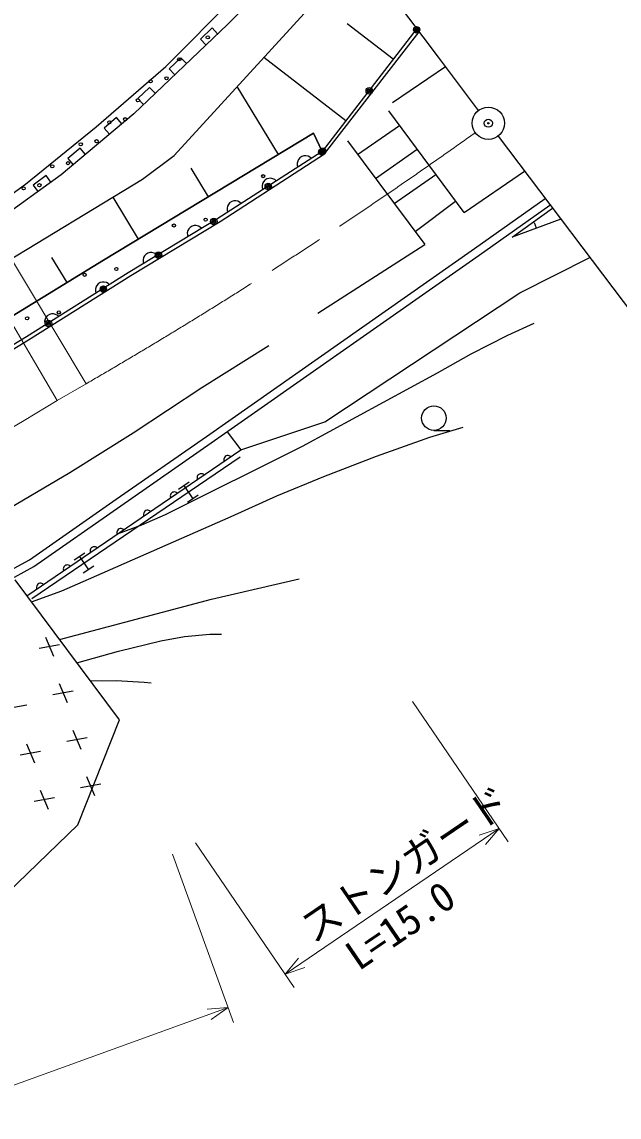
# Model space of a CAD drawing. Units: millimetres, scale not verified. Extents: x 40000 to 680000, y 20000 to 380000.
# Drawn here: x 326690 to 363711, y 249795 to 317691 of the extents above; entities that cross this region are included whole.
import ezdxf
from ezdxf.enums import TextEntityAlignment as Align

# ---------------------------------------------------------------- set-up
doc = ezdxf.new("R2010")
doc.units = ezdxf.units.MM
doc.header["$LTSCALE"] = 1000
doc.header["$PDMODE"] = 32
doc.header["$PDSIZE"] = 500
doc.linetypes.add('CHAIN', pattern=[18.5, 12, -1.5, 3.5, -1.5])
for name, color, linetype, lineweight in [('S-BGD', 7, 'Continuous', 25), ('S-BMK', 2, 'CHAIN', 13), ('S-BMK-OTRS', 5, 'Continuous', 25), ('S-BMK-SRVR', 3, 'Continuous', 25), ('S-STR-HTXT', 7, 'Continuous', 13), ('S-STR-STRC', 7, 'Continuous', 25)]:
    doc.layers.add(name, color=color, linetype=linetype, lineweight=lineweight)
doc.layers.add('S-OTRS', color=6, linetype='Continuous')
doc.styles.add('ＭＳ ゴシック', font='')
doc.styles.get('ＭＳ ゴシック').set_extended_font_data('MS Gothic')

msp = doc.modelspace()

# ---------------------------------------------------------------- linework, layer by layer
at = {"layer": 'S-BGD'}
for p, q in [((345970, 324176), (339431, 317531)), ((335608, 314926), (341279, 320639)), ((336128, 309411), (346608, 320868)), ((339431, 317531), (333625, 311998)), ((338480, 317315), (337756, 316626)), ((338825, 316954), (338480, 317315)), ((351176, 317281), (345303, 309659)), ((345442, 309502), (351319, 317083)), ((349708, 315375), (346848, 317578)), ((337756, 316626), (338101, 316264)), ((336545, 315471), (335821, 314781)), ((336890, 315109), (336545, 315471)), ((346771, 311564), (341683, 315484)), ((331287, 311192), (335608, 314926)), ((335821, 314781), (336166, 314419)), ((349655, 312692), (352959, 314916)), ((342595, 309472), (340043, 313690)), ((334609, 313626), (333886, 312937)), ((334954, 313265), (334609, 313626)), ((333886, 312937), (334231, 312575)), ((333625, 311998), (329124, 308211)), ((332560, 311755), (331795, 311111)), ((332882, 311373), (332560, 311755)), ((354109, 305872), (349427, 312170)), ((326921, 307638), (331287, 311192)), ((331795, 311111), (332117, 310729)), ((347504, 309473), (350093, 311274)), ((331757, 302912), (344763, 310784)), ((344763, 310784), (331757, 302912)), ((344763, 310784), (345303, 309659)), ((345303, 309659), (344763, 310784)), ((346880, 310310), (351660, 303898)), ((330310, 309862), (329545, 309218)), ((330632, 309479), (330310, 309862)), ((345300, 309655), (338774, 305471)), ((348609, 307992), (351191, 309797)), ((329545, 309218), (329867, 308835)), ((334159, 307935), (336128, 309411)), ((338973, 305321), (345441, 309505)), ((343787, 309065), (343757, 308927)), ((343757, 308927), (343761, 308810)), ((343839, 309169), (343787, 309065)), ((343918, 309268), (343839, 309169)), ((344053, 309354), (343918, 309268)), ((344176, 309385), (344053, 309354)), ((344292, 309389), (344176, 309385)), ((344430, 309358), (344292, 309389)), ((344535, 309307), (344430, 309358)), ((344633, 309227), (344535, 309307)), ((338260, 306848), (337191, 308615)), ((343761, 308810), (343792, 308688)), ((321836, 303950), (326921, 307638)), ((329124, 308211), (322868, 303712)), ((323963, 301750), (334159, 307935)), ((328195, 308159), (327384, 307575)), ((327384, 307575), (327675, 307169)), ((328487, 307753), (328195, 308159)), ((341612, 307670), (341582, 307532)), ((341664, 307775), (341612, 307670)), ((341743, 307873), (341664, 307775)), ((341878, 307960), (341743, 307873)), ((342000, 307991), (341878, 307960)), ((342117, 307994), (342000, 307991)), ((342255, 307964), (342117, 307994)), ((342360, 307912), (342255, 307964)), ((342458, 307833), (342360, 307912)), ((349763, 306442), (352348, 308241)), ((341582, 307532), (341585, 307416)), ((341585, 307416), (341616, 307293)), ((333924, 304224), (332345, 306834)), ((339437, 306276), (339407, 306138)), ((339489, 306380), (339437, 306276)), ((339568, 306479), (339489, 306380)), ((339703, 306565), (339568, 306479)), ((339825, 306596), (339703, 306565)), ((339942, 306600), (339825, 306596)), ((340080, 306570), (339942, 306600)), ((340184, 306518), (340080, 306570)), ((340283, 306438), (340184, 306518)), ((351063, 304699), (353579, 306585)), ((354753, 303638), (359128, 306745)), ((355042, 303231), (359417, 306337)), ((339407, 306138), (339410, 306021)), ((339410, 306021), (339441, 305899)), ((357081, 304343), (359578, 306149)), ((338774, 305471), (333280, 302125)), ((333443, 301962), (338973, 305321)), ((337032, 304855), (336978, 304752)), ((337114, 304952), (337032, 304855)), ((337251, 305035), (337114, 304952)), ((337374, 305063), (337251, 305035)), ((337490, 305064), (337374, 305063)), ((337628, 305031), (337490, 305064)), ((337731, 304976), (337628, 305031)), ((337828, 304895), (337731, 304976)), ((360095, 305465), (357081, 304343)), ((358588, 304904), (358468, 305227)), ((336978, 304752), (336945, 304615)), ((336945, 304615), (336946, 304498)), ((336946, 304498), (336974, 304375)), ((338136, 291997), (354753, 303638)), ((322711, 297380), (331757, 302912)), ((331757, 302912), (322711, 297380)), ((329495, 301529), (328538, 303094)), ((334231, 303079), (334198, 302941)), ((334198, 302941), (334199, 302825)), ((334199, 302825), (334227, 302702)), ((334285, 303182), (334231, 303079)), ((334367, 303279), (334285, 303182)), ((334504, 303362), (334367, 303279)), ((334627, 303390), (334504, 303362)), ((334744, 303391), (334627, 303390)), ((334881, 303357), (334744, 303391)), ((334984, 303303), (334881, 303357)), ((335081, 303222), (334984, 303303)), ((338423, 291587), (355042, 303231)), ((357556, 300892), (361888, 303091)), ((333280, 302125), (326980, 298167)), ((327091, 297979), (333443, 301962)), ((331550, 301533), (331414, 301448)), ((331672, 301563), (331550, 301533)), ((331789, 301566), (331672, 301563)), ((331927, 301534), (331789, 301566)), ((332031, 301482), (331927, 301534)), ((332128, 301401), (332031, 301482)), ((331281, 301247), (331250, 301109)), ((331250, 301109), (331252, 300992)), ((331252, 300992), (331282, 300870)), ((331334, 301351), (331281, 301247)), ((331414, 301448), (331334, 301351)), ((345475, 292892), (357556, 300892)), ((328264, 299469), (328183, 299372)), ((328399, 299554), (328264, 299469)), ((328522, 299584), (328399, 299554)), ((328639, 299587), (328522, 299584)), ((328776, 299555), (328639, 299587)), ((328880, 299502), (328776, 299555)), ((328978, 299422), (328880, 299502)), ((328131, 299268), (328099, 299130)), ((328099, 299130), (328102, 299013)), ((328102, 299013), (328132, 298890)), ((328183, 299372), (328131, 299268)), ((326980, 298167), (321219, 294658)), ((321374, 294516), (327091, 297979)), ((340266, 291165), (345475, 292892)), ((332541, 288096), (338136, 291997)), ((339423, 292287), (340266, 291165)), ((352227, 292367), (353227, 292367)), ((332827, 287686), (338423, 291587)), ((326997, 282112), (340262, 291160)), ((327313, 281953), (340228, 290725)), ((339219, 290642), (339206, 290573)), ((339244, 290695), (339219, 290642)), ((339282, 290746), (339244, 290695)), ((339348, 290791), (339282, 290746)), ((339409, 290808), (339348, 290791)), ((339467, 290811), (339409, 290808)), ((339536, 290798), (339467, 290811)), ((339589, 290774), (339536, 290798)), ((339640, 290736), (339589, 290774)), ((339206, 290573), (339209, 290515)), ((339209, 290515), (339227, 290454)), ((337561, 289511), (337548, 289442)), ((337548, 289442), (337551, 289384)), ((337551, 289384), (337569, 289323)), ((337585, 289564), (337561, 289511)), ((337624, 289615), (337585, 289564)), ((337690, 289660), (337624, 289615)), ((337751, 289677), (337690, 289660)), ((337809, 289680), (337751, 289677)), ((337878, 289667), (337809, 289680)), ((337931, 289643), (337878, 289667)), ((337982, 289605), (337931, 289643)), ((336388, 288721), (337050, 289170)), ((336719, 288945), (337281, 288118)), ((327165, 284351), (332541, 288096)), ((335903, 288380), (335890, 288311)), ((335890, 288311), (335893, 288253)), ((335893, 288253), (335910, 288192)), ((335927, 288433), (335903, 288380)), ((335966, 288484), (335927, 288433)), ((336032, 288529), (335966, 288484)), ((336092, 288546), (336032, 288529)), ((336151, 288549), (336092, 288546)), ((336220, 288536), (336151, 288549)), ((336273, 288512), (336220, 288536)), ((336323, 288474), (336273, 288512)), ((337611, 288343), (336950, 287894)), ((327429, 283926), (332827, 287686)), ((334245, 287249), (334232, 287180)), ((334269, 287302), (334245, 287249)), ((334307, 287353), (334269, 287302)), ((334373, 287398), (334307, 287353)), ((334434, 287415), (334373, 287398)), ((334492, 287418), (334434, 287415)), ((334562, 287405), (334492, 287418)), ((334615, 287381), (334562, 287405)), ((334665, 287343), (334615, 287381)), ((334232, 287180), (334235, 287122)), ((334235, 287122), (334252, 287061)), ((332586, 286118), (332573, 286049)), ((332573, 286049), (332577, 285991)), ((332577, 285991), (332594, 285930)), ((332611, 286171), (332586, 286118)), ((332649, 286222), (332611, 286171)), ((332715, 286267), (332649, 286222)), ((332776, 286284), (332715, 286267)), ((332834, 286287), (332776, 286284)), ((332904, 286274), (332834, 286287)), ((332957, 286250), (332904, 286274)), ((333007, 286212), (332957, 286250)), ((329931, 284335), (330592, 284784)), ((330261, 284559), (330823, 283732)), ((330928, 284987), (330915, 284918)), ((330915, 284918), (330919, 284860)), ((330919, 284860), (330936, 284799)), ((330953, 285040), (330928, 284987)), ((330991, 285091), (330953, 285040)), ((331057, 285136), (330991, 285091)), ((331118, 285153), (331057, 285136)), ((331176, 285156), (331118, 285153)), ((331246, 285143), (331176, 285156)), ((331298, 285119), (331246, 285143)), ((331349, 285081), (331298, 285119)), ((325991, 283706), (327165, 284351)), ((326232, 283268), (327429, 283926)), ((329270, 283856), (329257, 283787)), ((329295, 283909), (329270, 283856)), ((329333, 283960), (329295, 283909)), ((329399, 284005), (329333, 283960)), ((329460, 284022), (329399, 284005)), ((329518, 284025), (329460, 284022)), ((329587, 284012), (329518, 284025)), ((329640, 283988), (329587, 284012)), ((329691, 283950), (329640, 283988)), ((331154, 283957), (330492, 283508)), ((329257, 283787), (329260, 283729)), ((329260, 283729), (329278, 283668)), ((332743, 274420), (326270, 283095)), ((327612, 282725), (327599, 282656)), ((327599, 282656), (327602, 282598)), ((327602, 282598), (327619, 282537)), ((327636, 282778), (327612, 282725)), ((327675, 282829), (327636, 282778)), ((327741, 282874), (327675, 282829)), ((327801, 282891), (327741, 282874)), ((327860, 282894), (327801, 282891)), ((327929, 282881), (327860, 282894)), ((327982, 282857), (327929, 282881)), ((328032, 282819), (327982, 282857)), ((329022, 279066), (327762, 278840)), ((328143, 279542), (328641, 278363)), ((328996, 276667), (329493, 275488)), ((329875, 276191), (328615, 275964)), ((327000, 275338), (325740, 275111)), ((330166, 267919), (332743, 274420)), ((329849, 273792), (330346, 272612)), ((330728, 273315), (329468, 273089)), ((327852, 272462), (326592, 272236)), ((326974, 272939), (327471, 271759)), ((330702, 270917), (331199, 269737)), ((331580, 270440), (330320, 270214)), ((328705, 269587), (327445, 269361)), ((327826, 270064), (328324, 268884)), ((324793, 262733), (330166, 267919))]:
    msp.add_line(p, q, dxfattribs=at)
for points in [[(332623, 285952), (334125, 286504), (335583, 287161), (344092, 291383), (352456, 295929), (354547, 297108), (356816, 298263), (358448, 299018)], [(327276, 281746), (329156, 282427), (330824, 283137), (339656, 287020), (342495, 288300), (345412, 289499), (348680, 290770), (351974, 291941), (354035, 292568)], [(329023, 279405), (338451, 281907), (343875, 283159)], [(330099, 277963), (332676, 278686), (335307, 279315), (336769, 279590), (338348, 279744), (339064, 279725)], [(330932, 276847), (332541, 276857), (334273, 276757), (334701, 276708)]]:
    msp.add_lwpolyline(points, dxfattribs=at)
for centre, major_axis in [((351161, 317206), (0, 200)), ((351161, 317206), (0, 120)), ((351161, 317206), (0, 40)), ((338214, 316732), (0, 100)), ((336443, 315368), (0, 100)), ((334672, 314004), (0, 100)), ((335653, 314195), (0, 100)), ((348223, 313415), (0, 200)), ((348223, 313415), (0, 120)), ((348223, 313415), (0, 40)), ((333882, 312832), (0, 100)), ((333092, 311659), (0, 100)), ((332111, 311468), (0, 100)), ((331321, 310295), (0, 100)), ((330339, 310104), (0, 100)), ((345284, 309625), (0, 200)), ((345333, 309673), (0, 200)), ((345284, 309625), (0, 120)), ((345333, 309673), (0, 120)), ((345284, 309625), (0, 40)), ((345333, 309673), (0, 40)), ((329550, 308932), (0, 100)), ((328568, 308740), (0, 100)), ((327778, 307568), (0, 100)), ((341647, 308127), (0, 100)), ((341962, 307492), (0, 200)), ((341962, 307492), (0, 120)), ((326797, 307376), (0, 100)), ((341962, 307492), (0, 40)), ((338079, 305433), (0, 100)), ((336113, 305068), (0, 100)), ((338590, 305322), (0, 200)), ((338590, 305322), (0, 120)), ((338590, 305322), (0, 40)), ((335159, 303238), (0, 200)), ((335159, 303238), (0, 120)), ((335159, 303238), (0, 40)), ((332545, 302374), (0, 100)), ((330579, 302010), (0, 100)), ((331739, 301129), (0, 200)), ((331739, 301129), (0, 120)), ((331739, 301129), (0, 40)), ((328978, 299680), (0, 100)), ((327012, 299316), (0, 100)), ((328337, 298996), (0, 200)), ((328337, 298996), (0, 120)), ((328337, 298996), (0, 40)), ((352228, 293127), (0, 760))]:
    msp.add_ellipse(centre, major_axis=major_axis, ratio=0.99998, dxfattribs=at)
at = {"layer": 'S-BMK'}
msp.add_line((328884, 294217), (330674, 295258), dxfattribs=at)
msp.add_lwpolyline([(296993, 277651), (300155, 278898), (303277, 280241), (306722, 281843), (310122, 283537), (314185, 285690), (318375, 288029), (326825, 292986), (328884, 294217)], dxfattribs=at)
msp.add_ellipse((180281, 554723), major_axis=(-295758, -49707), ratio=0.99998, start_param=1.929583, end_param=2.02534, dxfattribs=at)
at = {"layer": 'S-BMK-OTRS'}
for p, q in [((352515, 315506), (349243, 319844)), ((355003, 312207), (352515, 315506)), ((356208, 310611), (368876, 293840))]:
    msp.add_line(p, q, dxfattribs=at)
at = {"layer": 'S-BMK-SRVR'}
for major_axis in [(0, 1000), (0, 40)]:
    msp.add_ellipse((355605, 311409), major_axis=major_axis, ratio=0.99998, dxfattribs=at)
at = {"layer": 'S-OTRS'}
msp.add_point((355605, 311409), dxfattribs=at)
at = {"layer": 'S-STR-HTXT'}
for p, q in [((330674, 295258), (312671, 325268)), ((328884, 294217), (311056, 324529)), ((356838, 266868), (350904, 275568)), ((343009, 258646), (356274, 267694)), ((355045, 267279), (356274, 267694)), ((356274, 267694), (355439, 266701)), ((337454, 266789), (343572, 257820)), ((339816, 255652), (336030, 266092)), ((343009, 258646), (343844, 259639)), ((344238, 259061), (343009, 258646)), ((270775, 231676), (339475, 256591)), ((338181, 256494), (339475, 256591)), ((339475, 256591), (338420, 255836))]:
    msp.add_line(p, q, dxfattribs=at)
at = {"layer": 'S-STR-STRC'}
for p, q in [((354109, 305872), (357849, 308439)), ((345038, 299642), (351660, 303898)), ((337849, 295019), (342005, 297640)), ((333591, 292210), (337849, 295019)), ((329668, 289754), (333591, 292210)), ((325160, 287112), (329668, 289754))]:
    msp.add_line(p, q, dxfattribs=at)

# ---------------------------------------------------------------- texts
at = {"layer": 'S-STR-HTXT', "style": 'ＭＳ ゴシック'}
for s, rotation, p in [('ストンガード', 34.186, (345043, 260058)), ('L=15.0', 34.286, (347875, 258360))]:
    msp.add_text(s, height=1833, rotation=rotation, dxfattribs=at).set_placement(p, align=Align.BOTTOM_LEFT)

doc.saveas('drawing.dxf')
